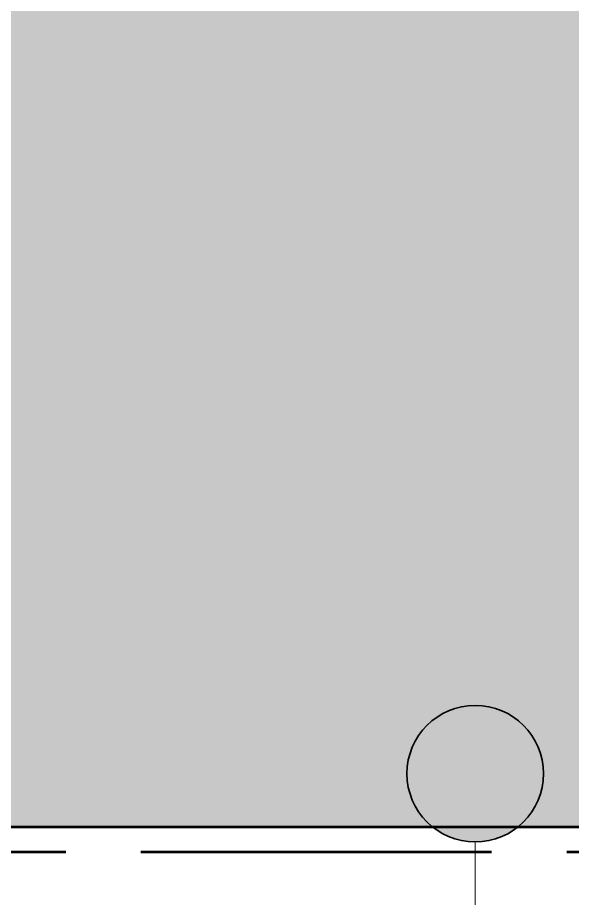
# Model space of a CAD drawing. Header units: millimetres. Extents: x -3624 to 35773, y -5396 to 4924.
# Drawn here: x 17183 to 17964, y -101 to 1140 of the extents above; entities that cross this region are included whole.
import ezdxf

# ---------------------------------------------------------------- set-up
doc = ezdxf.new("R2010")
doc.units = ezdxf.units.MM
doc.linetypes.add('DASH_494_106', pattern=[599.7222222222222, 493.8888888888888, -105.83333333333331])
for name, color, linetype in [('ANNOTATIONS', 7, 'Continuous'), ('GEOFAB', 5, 'Continuous'), ('MODULE_ART', 7, 'Continuous'), ('PIPES', 7, 'Continuous'), ('TANK', 7, 'Continuous')]:
    doc.layers.add(name, color=color, linetype=linetype)

# ---------------------------------------------------------------- blocks, each defined once
blk = doc.blocks.new('atlancube_face')
at = {"true_color": 0x000000}
blk.add_solid([(-1.7857142857142858, -1.7889908256880733), (1151.7857142857144, -1.7889908256880733), (-1.7857142857142858, 781.7889908256881), (1151.7857142857144, 781.7889908256881)], dxfattribs=at)

msp = doc.modelspace()

# ---------------------------------------------------------------- hatches: boundary and pattern name
at = {"layer": 'PIPES', "true_color": 0xbfbfbf}
h = msp.add_hatch(color=7, dxfattribs=at)
h.dxf.hatch_style = 1
h.paths.add_polyline_path([(17731.333333333332, 75.00000000000001, 1), (17923.666666666668, 75.00000000000001, 1)])

# ---------------------------------------------------------------- linework, layer by layer
at = {"layer": 'ANNOTATIONS', "lineweight": 18}
msp.add_line((17827.5, -1199.4444444444443), (17827.5, -21.16666666666666), dxfattribs=at)
at = {"layer": 'GEOFAB', "color": 5, "linetype": 'DASH_494_106', "lineweight": 53}
msp.add_lwpolyline([(-35.27777777777777, -35.27777777777777), (34535.27777777778, -35.27777777777777), (34535.27777777778, 2375.277777777778), (-35.27777777777777, 2375.277777777778)], close=True, dxfattribs=at)
at = {"layer": 'PIPES', "color": 5, "lineweight": 35}
msp.add_circle((17827.5, 75.00000000000001), 96.16666666666667, dxfattribs=at)
at = {"layer": 'TANK', "lineweight": 53}
msp.add_lwpolyline([(0, 0), (34500, 0), (34500, 2340), (0, 2340)], close=True, dxfattribs=at)

# ---------------------------------------------------------------- block references
at = {"layer": 'MODULE_ART'}
for p in [(16100, 780), (17250, 780), (16100, 0), (17250, 0)]:
    msp.add_blockref('atlancube_face', p, dxfattribs=at)

doc.saveas('drawing.dxf')
